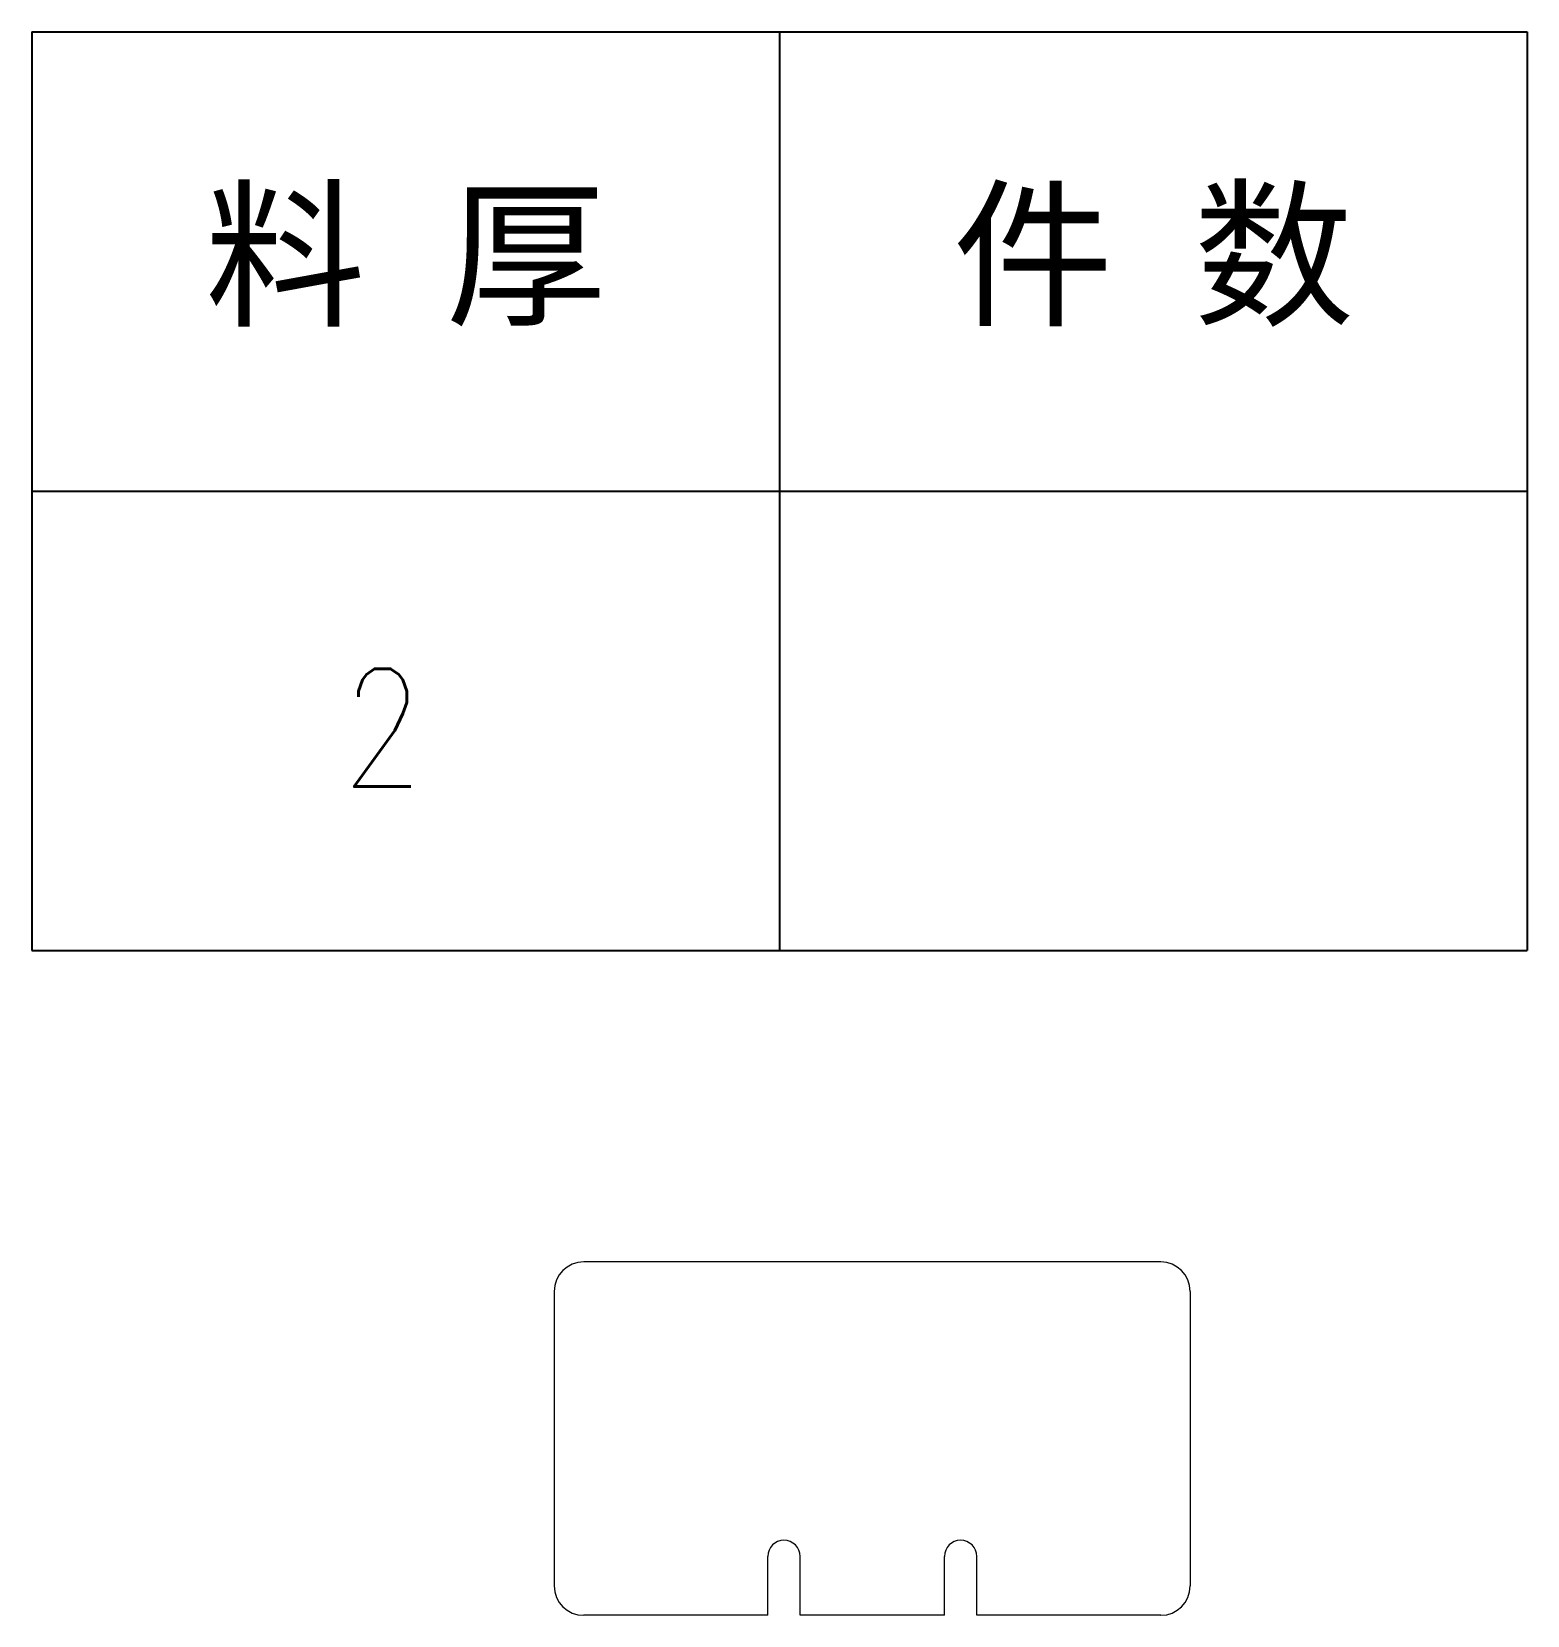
# Model space of a CAD drawing. Header units: millimetres. Extents: x -3862 to 6257, y -4684 to -2127.
# Drawn here: x 18.9 to 272.9, y -4102.4 to -3833.5 of the extents above; entities that cross this region are included whole.
import ezdxf
from ezdxf.enums import TextEntityAlignment as Align

# ---------------------------------------------------------------- set-up
doc = ezdxf.new("R2010")
doc.units = ezdxf.units.MM
doc.layers.add('DIM', color=3, linetype='Continuous')
doc.styles.add('DIM', font='romans.shx', dxfattribs={"width": 0.8, "bigfont": 'bigfont.shx'})

# ---------------------------------------------------------------- blocks, each defined once
blk = doc.blocks.new('*T628')
at = {"color": 0, "linetype": 'ByBlock', "lineweight": -2, "transparency": 16777216}
for p, q in [((0, 0), (127, 0)), ((0, 0), (0, -78)), ((63.5, 0), (63.5, -78)), ((127, 0), (127, -78)), ((0, -39), (127, -39)), ((0, -78), (127, -78))]:
    blk.add_line(p, q, dxfattribs=at)
at = {"color": 0, "transparency": 16777216, "char_height": 10, "width": 60.5, "attachment_point": 5}
for s, insert in [('{\\fSimSun|b0|i0|c134|p2;料 厚}', (31.75, -19.5)), ('{\\fSimSun|b0|i0|c134|p2;件 数}', (95.25, -19.5))]:
    blk.add_mtext(s, dxfattribs=dict(at, insert=insert))
blk = doc.blocks.new('拆图参数')
blk.add_blockref('*T628', (-63.5, 78))
at = {"style": 'DIM', "width": 0.8}
blk.add_attdef('1', text='', height=10, dxfattribs=at).set_placement((36.65, 19.27), align=Align.MIDDLE_CENTER)
blk.add_attdef('6', text='', height=10, dxfattribs=at).set_placement((-37.13, 18.91), align=Align.MIDDLE_LEFT)

msp = doc.modelspace()

# ---------------------------------------------------------------- linework, layer by layer
at = {"color": 7, "linetype": 'Continuous', "lineweight": 15}
for p, q in [((210.606, -4042.41), (112.606, -4042.41)), ((107.606, -4047.41), (107.606, -4097.41)), ((215.606, -4047.41), (215.606, -4097.41)), ((143.856, -4102.41), (143.856, -4092.41)), ((149.356, -4102.41), (149.356, -4092.41)), ((173.856, -4102.41), (173.856, -4092.41)), ((179.356, -4102.41), (179.356, -4092.41)), ((143.856, -4102.41), (112.606, -4102.41)), ((173.856, -4102.41), (149.356, -4102.41)), ((210.606, -4102.41), (179.356, -4102.41))]:
    msp.add_line(p, q, dxfattribs=at)
for centre, radius, start, end in [((112.606, -4047.41), 5, 90, 180), ((210.606, -4047.41), 5, 0, 90), ((146.606, -4092.41), 2.75, 0, 180), ((176.606, -4092.41), 2.75, 0, 180), ((112.606, -4097.41), 5, 180, 270), ((210.606, -4097.41), 5, 270, 0)]:
    msp.add_arc(centre, radius, start, end, dxfattribs=at)

# ---------------------------------------------------------------- block references
at = {"layer": 'DIM', "color": 6}
ref = msp.add_blockref('拆图参数', (145.851, -3989.499), dxfattribs=dict(at, xscale=2, yscale=2, zscale=2))
ref.add_attrib('6', '2', dxfattribs={"layer": '0', "height": 20, "style": 'DIM', "width": 0.8}).set_placement((71.588, -3951.675), align=Align.MIDDLE_LEFT)

doc.saveas('drawing.dxf')
